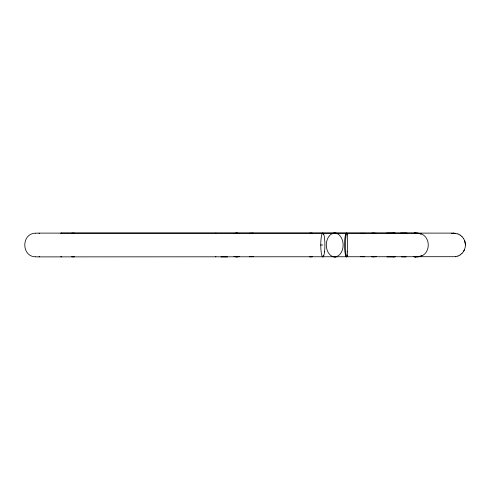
<?xml version="1.0" encoding="UTF-8"?>
<svg xmlns="http://www.w3.org/2000/svg" width="490" height="490" viewBox="0 0 490 490"><rect width="100%" height="100%" fill="white"/><g stroke="black" fill="none" stroke-linecap="round" stroke-linejoin="round"><path stroke-width="0.73" d="M463.522 238.495C466.639 243.028 465.868 249.582 461.978 253.41M463.522 251.505L464.624 249.379M460.079 254.953L462.015 253.41M421.872 255.676L417.106 256.919C432.051 256.601 431.904 233.228 416.972 233.075L61.128 233.081M457.948 256.056L460.116 254.953M457.985 256.056L455.498 256.693M413.45 233.454L415.808 233.081L413.419 233.454L414.626 233.209M233.914 233.424L236.805 233.111L239.341 233.424M239.341 256.576L236.805 256.889L233.914 256.576M376.032 233.307L371.745 233.307L376.057 233.307M35.311 233.154C21.303 233.687 21.303 256.313 35.311 256.846M249.251 233.307L252.485 233.154M371.708 233.307L373.901 233.111M253.649 256.693L249.263 256.693M376.032 256.693L371.708 256.693L373.901 256.889M376.057 256.693L371.745 256.693M360.444 233.307L364.762 233.307M455.774 233.307L451.406 233.307M364.762 256.693L360.444 256.693M455.774 256.693L38.931 256.889M236.186 233.124L237.246 233.124M237.246 256.876L236.186 256.876M414.24 233.081L416.384 233.075M414.375 256.925L416.518 256.919M400.618 233.081L406.951 233.075M38.931 233.111L453.611 233.111M386.598 233.081L394.395 233.075M320.613 245L322.83 245M386.941 256.919L394.064 256.925M401.537 256.919L406.173 256.925M220.978 256.919L227.562 256.925M453.33 233.111L457.985 233.944M416.966 233.075L421.198 234.061L420.224 233.675M252.552 233.154L253.649 233.307M457.948 233.944L460.116 235.047M460.079 235.047L462.015 236.59M461.978 236.59L463.565 238.495M464.624 240.621L465.463 245M334.725 233.111A11.889 8.41 -90 0 1 342.002 250.947A11.889 8.41 -90 0 1 327.443 250.947A11.889 8.41 -90 0 1 334.725 233.111L334.725 233.381M334.725 256.619L334.725 256.889A11.889 10.296 90 0 0 336.593 256.693M310.942 233.111L310.942 233.571M310.942 256.429L310.942 256.889M215.814 233.111L215.814 233.571M215.814 256.429L215.814 256.889M71.589 233.307A11.889 8.41 -90 0 1 74.651 233.307M74.651 256.693A11.889 8.41 -90 0 1 71.589 256.693M309.411 233.307A11.889 8.41 -90 0 1 312.473 233.307M312.473 256.693A11.889 8.41 -90 0 1 309.411 256.693M35.403 233.307A11.889 11.245 -90 0 1 39.494 233.307M39.494 256.693A11.889 11.245 -90 0 1 35.403 256.693M60.76 233.454A11.938 1.838 -90 0 1 61.648 233.381M61.697 256.546A11.938 1.838 -90 0 1 60.809 256.619M392.741 233.307A11.889 7.889 -90 0 1 395.614 233.307M395.614 256.693A11.889 7.889 -90 0 1 392.741 256.693M332.532 233.381A11.889 10.296 -90 0 1 336.912 233.381M336.912 256.619A11.889 10.296 -90 0 1 332.532 256.619M347.729 255.002A11.889 2.064 -90 0 1 345.052 252.785A11.889 2.064 -90 0 1 345.052 237.215A11.889 2.064 -90 0 1 347.729 234.998M323.296 255.676A11.938 1.041 90 0 1 322.573 256.564M322.573 233.436A11.938 1.041 90 0 1 323.296 234.33M415.949 256.925L413.744 256.619L415.937 256.925M324.521 251.848A11.889 2.064 -90 0 0 323.014 233.154A11.889 2.064 -90 0 0 320.956 249.998A11.889 2.064 -90 0 0 324.521 251.848M347.49 251.407A11.938 1.041 -90 0 0 346.657 233.075A11.938 1.041 -90 0 0 345.689 250.519A11.938 1.041 -90 0 0 347.49 251.407"/></g></svg>
